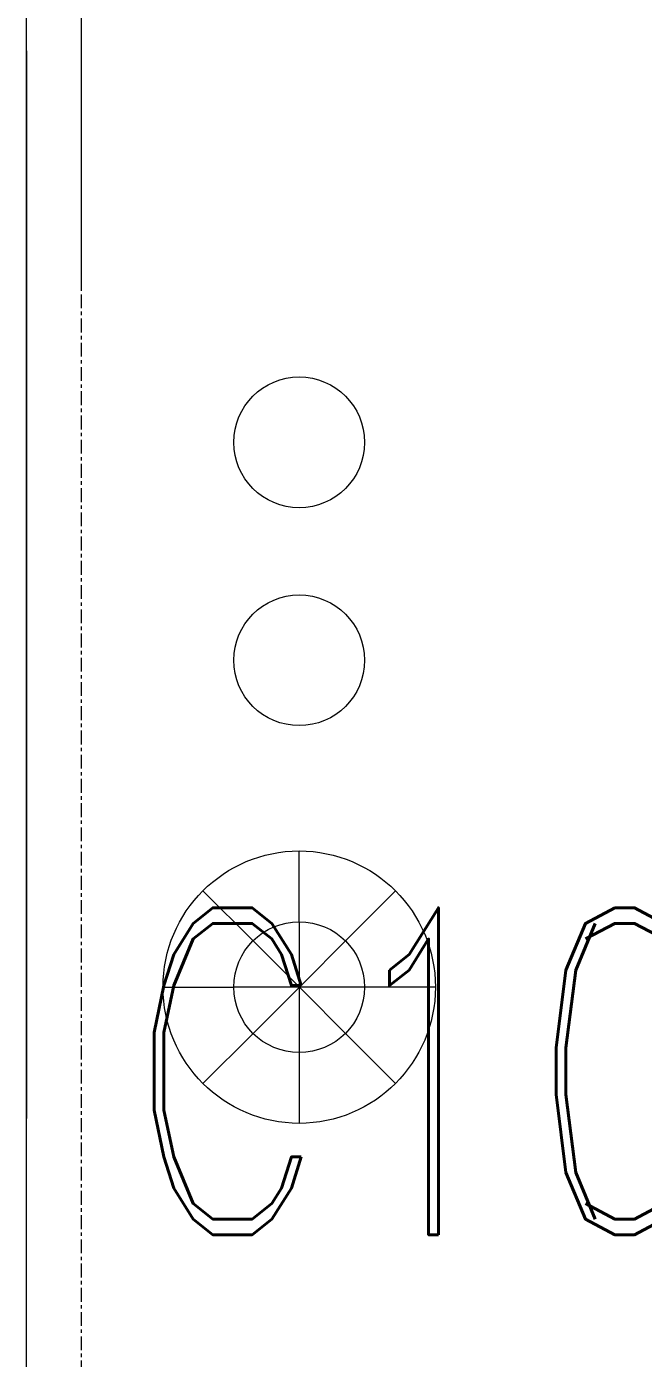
# Model space of a CAD drawing. Header units: millimetres. Extents: x 147619 to 200208, y -27981 to 8299.
# Drawn here: x 173950 to 174516, y -1350 to -128 of the extents above; entities that cross this region are included whole.
import ezdxf

# ---------------------------------------------------------------- set-up
doc = ezdxf.new("R2010")
doc.units = ezdxf.units.MM
doc.linetypes.add('轴网线', pattern=[22.24, 12.7, -3.18, 3.18, -3.18])
doc.layers.add('0-1', color=7, linetype='Continuous', lineweight=5)
for name, color, linetype, lineweight, true_color in [('0-2', 7, 'Continuous', 5, 0x515151), ('A-DETL-1', 7, 'Continuous', 5, 0x5151ff), ('A-FLOR-1', 7, 'Continuous', 5, 0x7f7f7f), ('A-GLAZ-IDEN-1', 7, 'Continuous', 5, 0x515151), ('A-WALL-1', 7, 'Continuous', 5, 0x515151), ('Q-SPCQ-1', 7, 'Continuous', 5, 0x515151), ('S-GRID-1', 7, '轴网线', 5, 0x5151ff)]:
    doc.layers.add(name, color=color, linetype=linetype, lineweight=lineweight, true_color=true_color)
doc.styles.add('RomanD', font='romand__.ttf', dxfattribs={"width": 0.7, "height": 300})

# ---------------------------------------------------------------- blocks, each defined once
blk = doc.blocks.new('雨水斗 2d - 地漏 R100-669040-10-003 三层空调通风平面图')
at = {"layer": 'Q-SPCQ-1'}
for p, q in [((0, 60), (0, 125)), ((-42.4, 42.4), (-88.4, 88.4)), ((88.4, 88.4), (-42.4, -42.4)), ((0, 60), (0, -125)), ((-42.4, 42.4), (88.4, -88.4)), ((-125, 0), (-60, 0)), ((125, 0), (-60, 0)), ((-88.4, -88.4), (-42.4, -42.4))]:
    blk.add_line(p, q, dxfattribs=at)
for radius in [125, 60]:
    blk.add_circle((0, 0), radius, dxfattribs=at)
blk = doc.blocks.new('雨水管 2d - 地漏 R50-1793327-10-003 三层空调通风平面图')
at = {"layer": 'Q-SPCQ-1'}
blk.add_circle((0, 0), 60, dxfattribs=at)
blk = doc.blocks.new('YXQH_AR_B9-20_rvt-1-10-003 三层空调通风平面图')
at = {"layer": 'A-DETL-1'}
blk.add_line((174000, 50), (174000, -370), dxfattribs=at)
at = {"layer": 'A-FLOR-1'}
blk.add_line((173950, -150), (173950, -1130), dxfattribs=at)
at = {"layer": 'A-WALL-1'}
blk.add_line((173950, -1450), (173950, 50), dxfattribs=at)
blk.add_line((173950, -1450), (173950, 50), dxfattribs=at)
at = {"layer": 'S-GRID-1'}
blk.add_line((174000, 7499.5), (174000, -27181.2), dxfattribs=at)
at = {"layer": '0-2'}
for name, p in [('雨水管 2d - 地漏 R50-1793327-10-003 三层空调通风平面图', (174200.2, -509.3)), ('雨水管 2d - 地漏 R50-1793327-10-003 三层空调通风平面图', (174200.2, -509.3)), ('雨水管 2d - 地漏 R50-1793327-10-003 三层空调通风平面图', (174200.2, -709.3)), ('雨水管 2d - 地漏 R50-1793327-10-003 三层空调通风平面图', (174200.2, -709.3)), ('雨水斗 2d - 地漏 R100-669040-10-003 三层空调通风平面图', (174200.2, -1009.3)), ('雨水斗 2d - 地漏 R100-669040-10-003 三层空调通风平面图', (174200.2, -1009.3))]:
    blk.add_blockref(name, p, dxfattribs=at)
at = {"layer": 'A-GLAZ-IDEN-1', "insert": (174040, -936.5), "char_height": 300, "width": 1217.763, "attachment_point": 1, "style": 'RomanD'}
blk.add_mtext('C1015', dxfattribs=at)

msp = doc.modelspace()

# ---------------------------------------------------------------- block references
at = {"layer": '0-1'}
msp.add_blockref('YXQH_AR_B9-20_rvt-1-10-003 三层空调通风平面图', (0, 0), dxfattribs=at)

doc.saveas('drawing.dxf')
